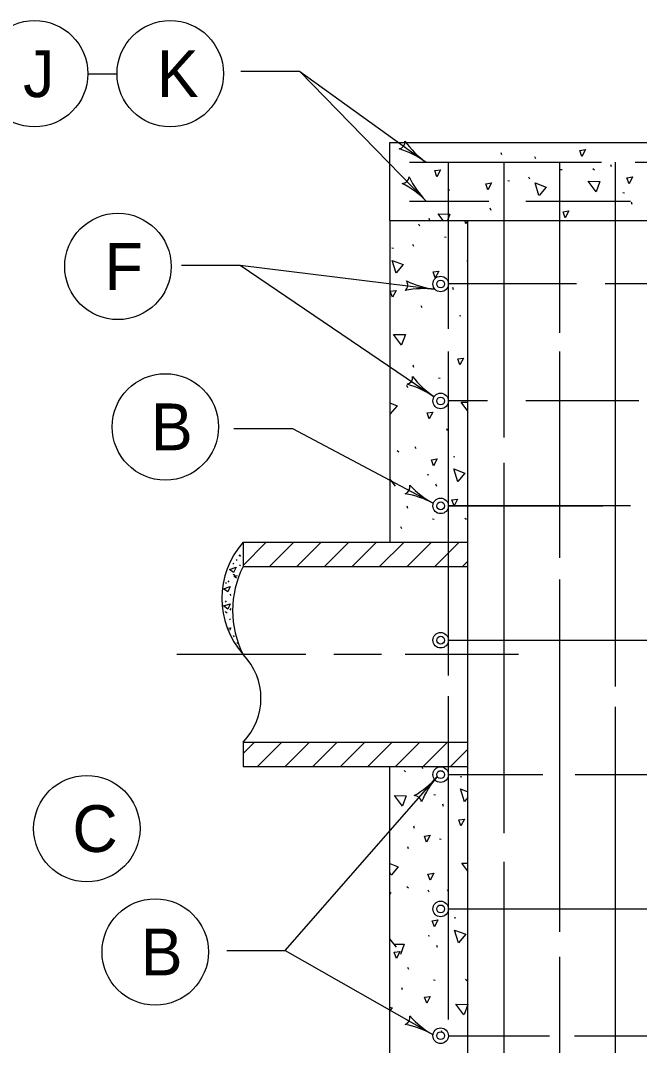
# Model space of a CAD drawing. Extents: x 1007 to 1035.5, y 1000.5 to 1021.5.
# Drawn here: x 1024.203 to 1026.848, y 1006.935 to 1011.317 of the extents above; entities that cross this region are included whole.
import ezdxf

# ---------------------------------------------------------------- set-up
doc = ezdxf.new("R2010")
doc.units = 0
doc.layers.add('Level 1', color=7, linetype='Continuous')

msp = doc.modelspace()

# ---------------------------------------------------------------- linework, layer by layer
at = {"layer": 'Level 1'}
for p, q in [((1024.4902, 1011.0892), (1024.6152, 1011.0892)), ((1025.1447, 1011.1003), (1025.3947, 1011.1003)), ((1025.3947, 1011.1003), (1025.9354, 1010.7113)), ((1025.3947, 1011.1003), (1025.9363, 1010.5447)), ((1025.7818, 1010.4613), (1025.7818, 1010.7947)), ((1025.7818, 1010.7947), (1027.9485, 1010.7947)), ((1026.2606, 1010.7424), (1026.2571, 1010.7515)), ((1025.8652, 1010.7113), (1026.6865, 1010.7113)), ((1026.0318, 1009.9991), (1026.0318, 1010.7113)), ((1026.2698, 1009.5339), (1026.2698, 1010.7113)), ((1026.405, 1010.725), (1026.4015, 1010.7341)), ((1026.508, 1009.9818), (1026.508, 1010.7113)), ((1026.729, 1010.6905), (1026.7255, 1010.6996)), ((1026.7461, 1008.4702), (1026.7461, 1010.7113)), ((1026.8303, 1010.7113), (1027.3902, 1010.7113)), ((1026.511, 1010.6804), (1026.518, 1010.679)), ((1026.6484, 1010.684), (1026.6554, 1010.6785)), ((1026.2852, 1010.6325), (1026.2922, 1010.6311)), ((1026.3791, 1010.6378), (1026.3757, 1010.6469)), ((1026.0287, 1010.5975), (1026.0357, 1010.5919)), ((1026.7765, 1010.5818), (1026.7835, 1010.5803)), ((1025.8652, 1010.5447), (1026.2037, 1010.5447)), ((1026.3628, 1010.5447), (1026.8098, 1010.5447)), ((1026.8172, 1010.5305), (1026.8137, 1010.5396)), ((1026.2142, 1010.505), (1026.2107, 1010.5141)), ((1025.7818, 1010.4613), (1027.9485, 1010.4613)), ((1025.7818, 1010.4613), (1025.7818, 1009.0863)), ((1025.9093, 1010.4371), (1025.9058, 1010.4462)), ((1025.9522, 1010.4613), (1025.9487, 1010.4703)), ((1026.1152, 1005.6072), (1026.1152, 1010.4613)), ((1026.0153, 1010.3925), (1026.0223, 1010.3911)), ((1025.7894, 1010.3445), (1025.7964, 1010.3432)), ((1025.8834, 1010.3499), (1025.8799, 1010.359)), ((1024.8912, 1010.2708), (1025.1412, 1010.2708)), ((1025.1412, 1010.2708), (1025.9741, 1010.1677)), ((1025.1412, 1010.2708), (1025.9703, 1009.7083)), ((1026.5786, 1010.1904), (1026.0318, 1010.1904)), ((1026.0536, 1010.1658), (1026.0501, 1010.1748)), ((1027.3439, 1010.1904), (1026.7019, 1010.1904)), ((1025.9189, 1010.0883), (1025.9154, 1010.0973)), ((1026.0783, 1010.0558), (1026.0852, 1010.0544)), ((1026.0318, 1008.5164), (1026.0318, 1009.9021)), ((1026.508, 1009.02), (1026.508, 1009.9021)), ((1025.8838, 1009.834), (1025.8803, 1009.8431)), ((1025.9898, 1009.7895), (1025.9968, 1009.7881)), ((1025.8579, 1009.7469), (1025.8544, 1009.756)), ((1026.1985, 1009.6904), (1026.0318, 1009.6904)), ((1026.8458, 1009.6904), (1026.3628, 1009.6904)), ((1025.115, 1009.5733), (1025.365, 1009.5733)), ((1025.365, 1009.5733), (1025.9671, 1009.2533)), ((1026.0281, 1009.5627), (1026.0246, 1009.5718)), ((1025.8129, 1009.4788), (1025.8199, 1009.4732)), ((1025.8934, 1009.4853), (1025.8899, 1009.4943)), ((1026.0528, 1009.4528), (1026.0597, 1009.4513)), ((1026.2698, 1007.8432), (1026.2698, 1009.426)), ((1025.9409, 1009.3765), (1025.9479, 1009.3752)), ((1025.9817, 1009.3253), (1025.9782, 1009.3343)), ((1025.8583, 1009.231), (1025.8548, 1009.2401)), ((1026.8098, 1009.2419), (1026.0318, 1009.2419)), ((1026.0318, 1009.2419), (1026.6916, 1009.2419)), ((1025.9643, 1009.1864), (1025.9713, 1009.185)), ((1026.1017, 1009.19), (1026.1087, 1009.1845)), ((1025.8323, 1009.1438), (1025.8289, 1009.1529)), ((1025.1539, 1009.0863), (1026.1152, 1009.0863)), ((1025.1539, 1009.0863), (1025.1539, 1008.9822)), ((1025.1539, 1008.9877), (1025.2525, 1009.0863)), ((1025.2663, 1008.9822), (1025.3703, 1009.0863)), ((1025.3841, 1008.9822), (1025.4882, 1009.0863)), ((1025.5019, 1008.9822), (1025.6061, 1009.0863)), ((1025.6198, 1008.9822), (1025.7239, 1009.0863)), ((1025.7376, 1008.9822), (1025.8418, 1009.0863)), ((1025.8555, 1008.9822), (1025.9596, 1009.0863)), ((1025.9733, 1008.9822), (1026.0774, 1009.0863)), ((1026.1152, 1008.9822), (1026.1152, 1009.0863)), ((1025.1413, 1009.0273), (1025.1378, 1009.0327)), ((1025.1449, 1009.0253), (1025.1413, 1009.0307)), ((1025.115, 1008.9922), (1025.1114, 1008.9975)), ((1025.1294, 1009.0078), (1025.1258, 1009.0132)), ((1025.1427, 1008.985), (1025.1391, 1008.9903)), ((1026.0912, 1008.9822), (1026.1152, 1009.0062)), ((1025.1163, 1008.9449), (1025.1127, 1008.9503)), ((1025.1198, 1008.9429), (1025.1163, 1008.9483)), ((1025.1539, 1008.9822), (1026.1152, 1008.9822)), ((1025.0838, 1008.9093), (1025.0802, 1008.9146)), ((1025.0946, 1008.9164), (1025.091, 1008.9218)), ((1026.508, 1007.4218), (1026.508, 1008.9275)), ((1025.103, 1008.8588), (1025.0994, 1008.8641)), ((1025.0826, 1008.8299), (1025.079, 1008.8353)), ((1025.082, 1008.7848), (1025.0784, 1008.7901)), ((1025.0856, 1008.7828), (1025.082, 1008.7881)), ((1025.1012, 1008.8035), (1025.0976, 1008.7955)), ((1025.1006, 1008.7542), (1025.097, 1008.7595)), ((1025.1174, 1008.682), (1025.1138, 1008.6873)), ((1025.1318, 1008.6532), (1025.1283, 1008.6585)), ((1026.0318, 1008.6677), (1026.9228, 1008.6677)), ((1025.4226, 1008.6072), (1024.8708, 1008.6072)), ((1025.7452, 1008.6072), (1025.5414, 1008.6072)), ((1026.3309, 1008.6072), (1025.847, 1008.6072)), ((1026.0318, 1007.0466), (1026.0318, 1008.4291)), ((1026.7461, 1006.8153), (1026.7461, 1008.3828)), ((1025.1539, 1008.2322), (1026.1152, 1008.2322)), ((1025.1539, 1008.2322), (1025.1539, 1008.128)), ((1025.1539, 1008.1837), (1025.2024, 1008.2322)), ((1025.2161, 1008.128), (1025.3203, 1008.2322)), ((1025.3339, 1008.128), (1025.4381, 1008.2322)), ((1025.4518, 1008.128), (1025.556, 1008.2322)), ((1025.5697, 1008.128), (1025.6738, 1008.2322)), ((1025.6875, 1008.128), (1025.7917, 1008.2322)), ((1025.8054, 1008.128), (1025.9096, 1008.2322)), ((1025.9233, 1008.128), (1026.0274, 1008.2322)), ((1026.0411, 1008.128), (1026.1152, 1008.2021)), ((1026.1152, 1008.128), (1026.1152, 1008.2322)), ((1025.1539, 1008.128), (1026.1152, 1008.128)), ((1025.7818, 1005.2738), (1025.7818, 1008.128)), ((1025.8419, 1008.1108), (1025.8489, 1008.1053)), ((1025.9224, 1008.1173), (1025.9189, 1008.1264)), ((1025.3339, 1007.3416), (1025.9835, 1008.084)), ((1026.0318, 1008.0933), (1026.4348, 1008.0933)), ((1026.0817, 1008.0848), (1026.0887, 1008.0835)), ((1026.5735, 1008.0933), (1027.5546, 1008.0933)), ((1025.9699, 1008.0087), (1025.9769, 1008.0073)), ((1026.0106, 1007.9573), (1026.0072, 1007.9664)), ((1025.8873, 1007.8631), (1025.8838, 1007.8722)), ((1025.9933, 1007.8185), (1026.0002, 1007.8172)), ((1025.8613, 1007.776), (1025.8578, 1007.785)), ((1026.2698, 1006.2758), (1026.2698, 1007.7198)), ((1025.8534, 1007.6153), (1025.8604, 1007.6097)), ((1025.9488, 1007.5903), (1025.9453, 1007.5994)), ((1026.0316, 1007.5918), (1026.0281, 1007.6008)), ((1026.0318, 1007.5191), (1027.1693, 1007.5191)), ((1026.0562, 1007.4818), (1026.0632, 1007.4804)), ((1025.9444, 1007.4056), (1025.9514, 1007.4042)), ((1025.9851, 1007.3543), (1025.9816, 1007.3634)), ((1025.0839, 1007.3416), (1025.3339, 1007.3416)), ((1025.3339, 1007.3416), (1025.9654, 1006.9816)), ((1026.508, 1006.3452), (1026.508, 1007.3138)), ((1025.8618, 1007.2601), (1025.8583, 1007.2692)), ((1025.9677, 1007.2155), (1025.9747, 1007.2141)), ((1026.1052, 1007.2191), (1026.1121, 1007.2135)), ((1025.8358, 1007.1729), (1025.8323, 1007.182)), ((1026.0061, 1006.9888), (1026.0026, 1006.9978)), ((1026.0318, 1006.977), (1026.4631, 1006.977)), ((1026.5709, 1006.977), (1027.2463, 1006.977))]:
    msp.add_line(p, q, dxfattribs=at)
for points in [[(1026.6023, 1010.7355), (1026.5933, 1010.7613), (1026.6177, 1010.7648), (1026.6023, 1010.7355)], [(1025.9827, 1010.649), (1025.9736, 1010.6748), (1025.998, 1010.6783), (1025.9827, 1010.649)], [(1026.2006, 1010.5932), (1026.1915, 1010.619), (1026.2159, 1010.6224), (1026.2006, 1010.5932)], [(1026.4187, 1010.5679), (1026.4019, 1010.6223), (1026.4494, 1010.6043), (1026.4194, 1010.5686)], [(1026.663, 1010.584), (1026.6287, 1010.6294), (1026.6794, 1010.6286), (1026.6634, 1010.5849)], [(1026.8036, 1010.6187), (1026.7945, 1010.6445), (1026.819, 1010.648), (1026.8036, 1010.6187)], [(1026.0093, 1010.4613), (1025.9873, 1010.4903), (1026.0382, 1010.4894), (1026.0278, 1010.4613)], [(1026.5308, 1010.4733), (1026.5218, 1010.4992), (1026.5462, 1010.5026), (1026.5308, 1010.4733)], [(1026.1066, 1010.4476), (1026.1018, 1010.4613)], [(1026.1138, 1010.4613), (1026.1066, 1010.4476)], [(1025.808, 1010.2369), (1025.7913, 1010.2913), (1025.8388, 1010.2732), (1025.8088, 1010.2376)], [(1026.1152, 1010.2838), (1026.1114, 1010.2888), (1026.1152, 1010.2888)], [(1025.9753, 1010.2165), (1025.9662, 1010.2423), (1025.9906, 1010.2458), (1025.9753, 1010.2165)], [(1025.7924, 1010.1333), (1025.7833, 1010.1592), (1025.8078, 1010.1627), (1025.7924, 1010.1333)], [(1025.8314, 1009.9292), (1025.7971, 1009.9745), (1025.8479, 1009.9738), (1025.8318, 1009.93)], [(1026.0811, 1009.8446), (1026.0721, 1009.8704), (1026.0964, 1009.8738), (1026.0811, 1009.8446)], [(1026.1152, 1009.647), (1026.0858, 1009.6858), (1026.1152, 1009.6853)], [(1025.7818, 1009.6822), (1025.8133, 1009.6702), (1025.7833, 1009.6346)], [(1025.9498, 1009.6134), (1025.9407, 1009.6393), (1025.9651, 1009.6428), (1025.9498, 1009.6134)], [(1025.7825, 1009.6338), (1025.7818, 1009.636)], [(1025.7818, 1009.5595), (1025.7823, 1009.5596), (1025.7818, 1009.5588)], [(1025.9681, 1009.4134), (1025.9591, 1009.4392), (1025.9834, 1009.4427), (1025.9681, 1009.4134)], [(1026.0713, 1009.3452), (1026.0546, 1009.3995), (1026.1019, 1009.3814), (1026.0719, 1009.3458)], [(1025.8059, 1009.3261), (1025.7818, 1009.358)], [(1026.0556, 1009.2415), (1026.0466, 1009.2673), (1026.0709, 1009.2708), (1026.0556, 1009.2415)], [(1025.1244, 1008.9792), (1025.1138, 1008.9569), (1025.096, 1008.9703), (1025.1244, 1008.9792)], [(1025.1262, 1008.9323), (1025.1158, 1008.9401), (1025.1308, 1008.9448)], [(1025.0993, 1008.8968), (1025.0888, 1008.8745), (1025.0709, 1008.8878), (1025.0993, 1008.8968)], [(1025.0992, 1008.8228), (1025.0886, 1008.8006), (1025.0708, 1008.8139), (1025.0992, 1008.8228)], [(1025.0911, 1008.7198), (1025.1013, 1008.7208)], [(1025.1023, 1008.7208), (1025.0963, 1008.7094)], [(1026.1003, 1007.9772), (1026.0835, 1008.0317), (1026.1152, 1008.0195)], [(1025.8349, 1007.9582), (1025.8006, 1008.0036), (1025.8513, 1008.0028), (1025.8353, 1007.9591)], [(1026.1152, 1007.9948), (1026.1009, 1007.9779)], [(1026.0846, 1007.8737), (1026.0755, 1007.8995), (1026.0999, 1007.9029), (1026.0846, 1007.8737)], [(1025.9378, 1007.8046), (1025.9288, 1007.8304), (1025.9532, 1007.8339), (1025.9378, 1007.8046)], [(1026.1152, 1007.6807), (1026.0893, 1007.7148), (1026.1152, 1007.7144)], [(1025.7818, 1007.7125), (1025.8167, 1007.6992), (1025.7867, 1007.6637)], [(1025.786, 1007.6629), (1025.7818, 1007.6767)], [(1025.9533, 1007.6425), (1025.9441, 1007.6683), (1025.9686, 1007.6718), (1025.9533, 1007.6425)], [(1025.7818, 1007.5881), (1025.7857, 1007.5887), (1025.7818, 1007.5812)], [(1025.9716, 1007.4425), (1025.9625, 1007.4683), (1025.9869, 1007.4718), (1025.9716, 1007.4425)], [(1026.0748, 1007.3742), (1026.058, 1007.4286), (1026.1054, 1007.4105), (1026.0754, 1007.3748)], [(1025.8094, 1007.3552), (1025.7818, 1007.3917)], [(1025.7984, 1007.369), (1025.8425, 1007.3683), (1025.8265, 1007.3245)], [(1025.8091, 1007.3077), (1025.8, 1007.3335), (1025.8244, 1007.337), (1025.8091, 1007.3077)], [(1025.9388, 1007.1155), (1025.9297, 1007.1413), (1025.9542, 1007.1448), (1025.9388, 1007.1155)], [(1026.0982, 1007.0664), (1026.0638, 1007.1118), (1026.1146, 1007.111), (1026.0986, 1007.0673)], [(1025.7818, 1007.0998), (1025.7912, 1007.0962), (1025.7818, 1007.085)]]:
    msp.add_lwpolyline(points, dxfattribs=at)
for centre, radius in [((1024.2628, 1011.0892), 0.2274), ((1024.8426, 1011.0892), 0.2274), ((1024.6191, 1010.2653), 0.2274), ((1025.9984, 1010.1904), 0.0333), ((1025.9984, 1010.1904), 0.0167), ((1024.8219, 1009.5795), 0.2274), ((1025.9984, 1009.6904), 0.0333), ((1025.9984, 1009.6904), 0.0167), ((1025.9984, 1009.2419), 0.0333), ((1025.9984, 1009.2419), 0.0167), ((1025.9984, 1008.6677), 0.0333), ((1025.9984, 1008.6677), 0.0167), ((1025.9984, 1008.0933), 0.0333), ((1025.9984, 1008.0933), 0.0167), ((1024.4862, 1007.8624), 0.2274), ((1024.7785, 1007.3351), 0.2274), ((1025.9984, 1007.5191), 0.0333), ((1025.9984, 1007.5191), 0.0167), ((1025.9984, 1006.977), 0.0333), ((1025.9984, 1006.977), 0.0167)]:
    msp.add_circle(centre, radius, dxfattribs=at)
for centre, radius, start, end in [((1025.8148, 1010.7981), 0.0313, 283.0386, 5.1553), ((1026.1637, 1011.0286), 0.3909, 215.6112, 234.2579), ((1025.7071, 1010.3939), 0.3909, 54.264, 72.9328), ((1025.7071, 1010.3939), 0.3909, 54.2518, 54.264), ((1025.8325, 1010.6512), 0.0313, 273.0392, 355.1559), ((1025.6563, 1010.2718), 0.3909, 44.2646, 62.9334), ((1026.2162, 1010.8175), 0.3909, 205.6118, 224.2585), ((1025.6563, 1010.2718), 0.3909, 44.2524, 44.2646), ((1025.8266, 1010.186), 0.0313, 311.7194, 33.8361), ((1025.9261, 1009.7797), 0.3909, 82.9448, 101.6136), ((1026.0221, 1010.5556), 0.3909, 244.292, 262.9387), ((1025.9261, 1009.7797), 0.3909, 82.9326, 82.9448), ((1025.8473, 1009.7918), 0.0313, 284.6259, 6.7426), ((1026.1898, 1010.0319), 0.3909, 217.1985, 235.8452), ((1025.7509, 1009.3848), 0.3909, 55.8513, 74.5201), ((1025.7509, 1009.3848), 0.3909, 55.8391, 55.8513), ((1025.8358, 1009.3231), 0.0313, 290.7845, 12.9012), ((1025.7836, 1008.908), 0.3909, 62.0099, 80.6787), ((1026.1506, 1009.5985), 0.3909, 223.3571, 242.0038), ((1025.7836, 1008.908), 0.3909, 61.9977, 62.0099), ((1025.4222, 1008.8467), 0.3596, 138.2335, 221.7665), ((1025.5271, 1008.7946), 0.4176, 153.322, 206.678), ((1024.9628, 1008.4196), 0.2678, 315.5573, 44.4428), ((1025.6893, 1008.3414), 0.3909, 300.1626, 318.8093), ((1026.2777, 1007.8266), 0.3909, 138.8154, 157.4842), ((1026.2777, 1007.8266), 0.3909, 138.8032, 138.8154), ((1025.8856, 1007.9721), 0.0313, 7.59, 89.7067), ((1025.8363, 1007.0552), 0.0313, 289.0884, 11.2051), ((1026.159, 1007.3212), 0.3909, 221.6609, 240.3077), ((1025.7718, 1006.642), 0.3909, 60.3138, 78.9826), ((1025.7718, 1006.642), 0.3909, 60.3016, 60.3138)]:
    msp.add_arc(centre, radius, start, end, dxfattribs=at)

# ---------------------------------------------------------------- texts
for s, p in [('J', (1024.2139, 1010.9892)), ('K', (1024.7859, 1010.9892)), ('F', (1024.5624, 1010.1653)), ('B', (1024.7605, 1009.4795)), ('C', (1024.4248, 1007.7624)), ('B', (1024.7171, 1007.2351))]:
    msp.add_text(s, height=0.2, dxfattribs=at).set_placement(p)

doc.saveas('drawing.dxf')
